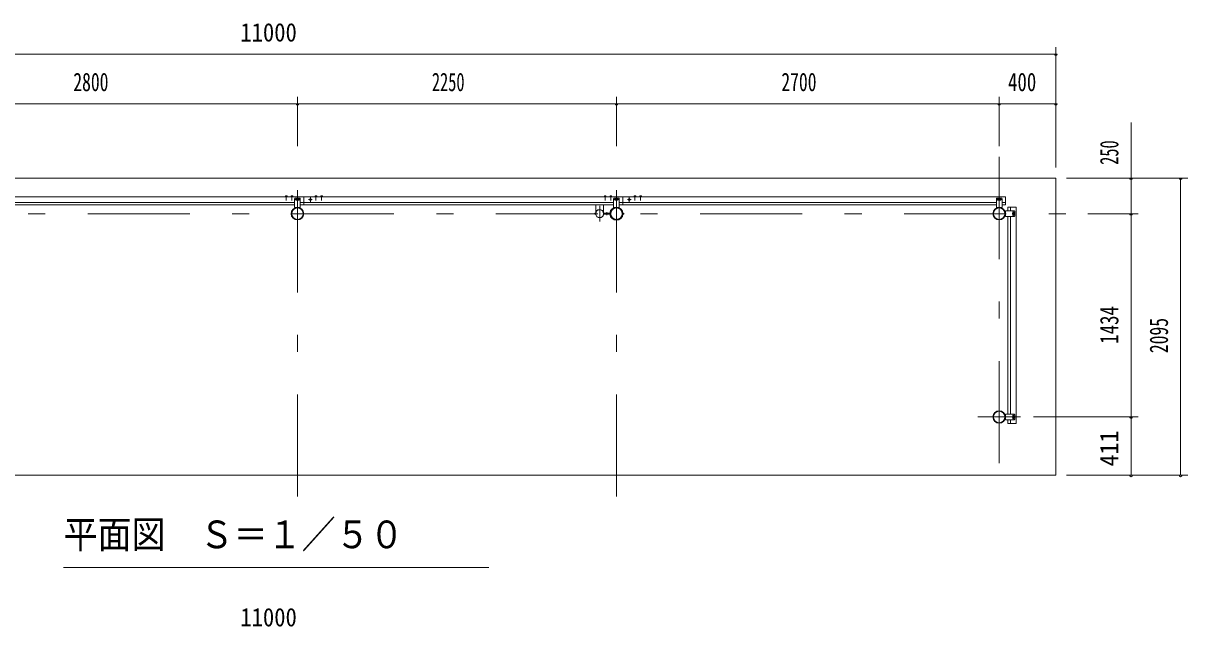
# Model space of a CAD drawing. Units: millimetres, scale not verified, with parts at other scales. Extents: x -27012 to 27023, y -10500 to 10500.
# Drawn here: x 2467 to 10681, y -4498 to -243 of the extents above; entities that cross this region are included whole.
import ezdxf
from ezdxf.enums import TextEntityAlignment as Align

# ---------------------------------------------------------------- set-up
doc = ezdxf.new("R2010")
doc.units = ezdxf.units.MM
doc.header["$LTSCALE"] = 60
doc.linetypes.add('USER3', pattern=[24, 12, -5, 2, -5])
for name, color, linetype, lineweight in [('0-2_1-05BOLD', 7, 'Continuous', 18), ('0-3_1-25CENTER', 3, 'USER3', 18), ('0-5_1-55DIM', 3, 'Continuous', 18)]:
    doc.layers.add(name, color=color, linetype=linetype, lineweight=lineweight)
doc.styles.add('ＭＳ ゴシック', font='')
doc.styles.get('ＭＳ ゴシック').set_extended_font_data('MS Gothic')

msp = doc.modelspace()

# ---------------------------------------------------------------- linework, layer by layer
at = {"layer": '0-2_1-05BOLD'}
for p, q in [((9395.94, -1465.78), (1646.94, -1465.78)), ((4316.55, -1460.18), (4315.67, -1460.68)), ((4315.67, -1460.68), (4315.67, -1464.18)), ((4326.35, -1460.18), (4316.55, -1460.18)), ((4318.56, -1460.68), (4318.56, -1464.18)), ((4324.33, -1460.68), (4324.33, -1464.18)), ((4327.7, -1464.18), (4327.7, -1465.78)), ((4356.55, -1460.18), (4355.67, -1460.68)), ((4355.67, -1460.68), (4355.67, -1464.18)), ((4366.35, -1460.18), (4356.55, -1460.18)), ((4358.56, -1460.68), (4358.56, -1464.18)), ((4364.33, -1460.68), (4364.33, -1464.18)), ((4367.7, -1464.18), (4367.7, -1465.78)), ((4385.95, -1475.28), (4415.95, -1475.28)), ((4445.95, -1523.38), (4445.95, -1465.78)), ((4445.95, -1467.38), (4446.95, -1467.38)), ((4446.95, -1523.38), (4446.95, -1465.78)), ((4526.55, -1460.18), (4525.67, -1460.68)), ((4525.67, -1460.68), (4525.67, -1464.18)), ((4536.35, -1460.18), (4526.55, -1460.18)), ((4528.56, -1460.68), (4528.56, -1464.18)), ((4534.33, -1460.68), (4534.33, -1464.18)), ((4537.7, -1464.18), (4537.7, -1465.78)), ((4566.55, -1460.18), (4565.67, -1460.68)), ((4565.67, -1460.68), (4565.67, -1464.18)), ((4576.35, -1460.18), (4566.55, -1460.18)), ((4568.56, -1460.68), (4568.56, -1464.18)), ((4574.33, -1460.68), (4574.33, -1464.18)), ((4577.7, -1464.18), (4577.7, -1465.78)), ((6565.2, -1464.18), (6565.2, -1465.78)), ((6577.7, -1464.18), (6565.2, -1464.18)), ((6568.56, -1460.68), (6568.56, -1464.18)), ((6574.33, -1460.68), (6574.33, -1464.18)), ((6576.35, -1460.18), (6577.22, -1460.68)), ((6577.22, -1460.68), (6577.22, -1464.18)), ((6577.7, -1464.18), (6577.7, -1465.78)), ((6617.7, -1464.18), (6605.2, -1464.18)), ((6605.2, -1464.18), (6605.2, -1465.78)), ((6608.56, -1460.68), (6608.56, -1464.18)), ((6614.33, -1460.68), (6614.33, -1464.18)), ((6616.35, -1460.18), (6617.22, -1460.68)), ((6617.22, -1460.68), (6617.22, -1464.18)), ((6617.7, -1464.18), (6617.7, -1465.78)), ((6635.95, -1475.28), (6665.95, -1475.28)), ((6695.95, -1523.38), (6695.95, -1465.78)), ((6695.95, -1467.38), (6696.95, -1467.38)), ((6696.95, -1523.38), (6696.95, -1465.78)), ((6776.55, -1460.18), (6775.67, -1460.68)), ((6775.67, -1460.68), (6775.67, -1464.18)), ((6786.35, -1460.18), (6776.55, -1460.18)), ((6778.56, -1460.68), (6778.56, -1464.18)), ((6784.33, -1460.68), (6784.33, -1464.18)), ((6787.7, -1464.18), (6787.7, -1465.78)), ((6816.55, -1460.18), (6815.67, -1460.68)), ((6815.67, -1460.68), (6815.67, -1464.18)), ((6826.35, -1460.18), (6816.55, -1460.18)), ((6818.56, -1460.68), (6818.56, -1464.18)), ((6824.33, -1460.68), (6824.33, -1464.18)), ((6827.7, -1464.18), (6827.7, -1465.78)), ((9335.94, -1475.28), (9365.94, -1475.28)), ((9395.94, -1523.38), (9395.94, -1465.78)), ((1646.94, -1505.78), (4380.95, -1505.78)), ((4380.95, -1480.28), (4380.95, -1540.78)), ((4380.95, -1540.78), (4420.95, -1540.78)), ((4392.45, -1481.78), (4396.14, -1481.78)), ((4396.14, -1489.78), (4392.45, -1489.78)), ((4400.95, -1480), (4395.95, -1482.89)), ((4405.95, -1482.89), (4400.95, -1480)), ((4405.75, -1481.78), (4409.45, -1481.78)), ((4409.45, -1489.78), (4405.75, -1489.78)), ((4405.95, -1488.67), (4405.95, -1482.89)), ((4420.95, -1480.28), (4420.95, -1540.78)), ((4420.95, -1505.78), (6630.95, -1505.78)), ((6630.95, -1523.38), (4420.95, -1523.38)), ((4446.95, -1502.38), (4445.95, -1502.38)), ((4486.95, -1482.89), (4491.95, -1480)), ((4486.95, -1488.67), (4486.95, -1482.89)), ((4491.95, -1480), (4496.95, -1482.89)), ((6505.45, -1575.81), (6505.45, -1523.38)), ((6560.45, -1575.81), (6560.45, -1523.38)), ((6630.95, -1480.28), (6630.95, -1540.78)), ((6670.95, -1540.78), (6630.95, -1540.78)), ((6642.45, -1481.78), (6646.14, -1481.78)), ((6646.14, -1489.78), (6642.45, -1489.78)), ((6645.95, -1488.67), (6645.95, -1482.89)), ((6650.95, -1491.55), (6645.95, -1488.67)), ((6655.95, -1488.67), (6650.95, -1491.55)), ((6655.75, -1481.78), (6659.45, -1481.78)), ((6659.45, -1489.78), (6655.75, -1489.78)), ((6670.95, -1480.28), (6670.95, -1540.78)), ((6670.95, -1505.78), (9330.94, -1505.78)), ((9330.94, -1523.38), (6670.95, -1523.38)), ((6696.95, -1502.38), (6695.95, -1502.38)), ((6736.95, -1482.89), (6741.95, -1480)), ((6736.95, -1488.67), (6736.95, -1482.89)), ((6741.95, -1480), (6746.95, -1482.89)), ((9330.94, -1480.28), (9330.94, -1540.78)), ((9330.94, -1540.78), (9370.95, -1540.78)), ((9342.44, -1481.78), (9346.14, -1481.78)), ((9346.14, -1489.78), (9342.44, -1489.78)), ((9345.94, -1488.67), (9345.94, -1482.89)), ((9350.94, -1491.55), (9345.94, -1488.67)), ((9355.94, -1488.67), (9350.94, -1491.55)), ((9355.75, -1481.78), (9359.44, -1481.78)), ((9359.44, -1489.78), (9355.75, -1489.78)), ((9370.95, -1480.28), (9370.95, -1540.78)), ((9370.95, -1505.78), (9395.94, -1505.78)), ((9395.94, -1523.38), (9370.95, -1523.38)), ((9412.89, -1540.33), (9412.89, -1565.33)), ((9430.5, -1565.33), (9430.5, -1540.33)), ((6560.29, -1582.33), (6606.5, -1582.33)), ((6560.29, -1588.32), (6606.5, -1588.32)), ((6561.68, -1580.72), (6605.03, -1580.72)), ((6561.68, -1589.93), (6605.03, -1589.93)), ((9395.5, -1605.33), (9395.5, -1565.33)), ((9455.99, -1565.33), (9395.5, -1565.33)), ((9455.99, -1605.33), (9395.5, -1605.33)), ((9412.89, -1605.33), (9412.89, -2999.33)), ((9430.5, -2999.33), (9430.5, -1605.33)), ((9447.61, -1580.33), (9444.72, -1585.33)), ((9444.72, -1585.33), (9447.61, -1590.33)), ((9446.5, -1576.83), (9446.5, -1580.53)), ((9446.5, -1590.13), (9446.5, -1593.83)), ((9447.61, -1590.33), (9453.38, -1590.33)), ((9454.49, -1580.53), (9454.49, -1576.83)), ((9454.49, -1593.83), (9454.49, -1590.13)), ((9461, -1600.33), (9461, -1570.33)), ((9444.72, -3019.33), (9447.61, -3014.33)), ((9447.61, -3024.33), (9444.72, -3019.33)), ((9446.5, -3014.53), (9446.5, -3010.83)), ((9446.5, -3027.83), (9446.5, -3024.13)), ((9447.61, -3014.33), (9453.38, -3014.33)), ((9454.49, -3010.83), (9454.49, -3014.53)), ((9454.49, -3024.13), (9454.49, -3027.83)), ((9461, -3004.33), (9461, -3034.33)), ((9455.99, -3039.33), (9395.5, -3039.33)), ((9412.89, -3064.33), (9412.89, -3039.33)), ((9412.89, -3064.33), (9470.49, -3064.33)), ((9430.5, -3039.33), (9430.5, -3064.33))]:
    msp.add_line(p, q, dxfattribs=at)
msp.add_lwpolyline([(-1249.05, -3430.33), (-1249.05, -1335.33), (9750.94, -1335.33), (9750.94, -3430.33)], close=True, dxfattribs=at)
for points in [[(4380.95, -1523.38), (1646.94, -1523.38), (1646.94, -1465.78)], [(4327.7, -1464.18), (4315.2, -1464.18), (4315.2, -1465.78)], [(4326.35, -1460.18), (4327.22, -1460.68), (4327.22, -1464.18)], [(4367.7, -1464.18), (4355.2, -1464.18), (4355.2, -1465.78)], [(4366.35, -1460.18), (4367.22, -1460.68), (4367.22, -1464.18)], [(4537.7, -1464.18), (4525.2, -1464.18), (4525.2, -1465.78)], [(4536.35, -1460.18), (4537.22, -1460.68), (4537.22, -1464.18)], [(4577.7, -1464.18), (4565.2, -1464.18), (4565.2, -1465.78)], [(4576.35, -1460.18), (4577.22, -1460.68), (4577.22, -1464.18)], [(6576.35, -1460.18), (6566.55, -1460.18), (6565.67, -1460.68), (6565.67, -1464.18)], [(6616.35, -1460.18), (6606.55, -1460.18), (6605.67, -1460.68), (6605.67, -1464.18)], [(6787.7, -1464.18), (6775.2, -1464.18), (6775.2, -1465.78)], [(6786.35, -1460.18), (6787.22, -1460.68), (6787.22, -1464.18)], [(6827.7, -1464.18), (6815.2, -1464.18), (6815.2, -1465.78)], [(6826.35, -1460.18), (6827.22, -1460.68), (6827.22, -1464.18)], [(4405.95, -1488.67), (4400.95, -1491.55), (4395.95, -1488.67), (4395.95, -1482.89)], [(4486.95, -1488.67), (4491.95, -1491.55), (4496.95, -1488.67), (4496.95, -1482.89)], [(6655.95, -1488.67), (6655.95, -1482.89), (6650.95, -1480), (6645.95, -1482.89)], [(6736.95, -1488.67), (6741.95, -1491.55), (6746.95, -1488.67), (6746.95, -1482.89)], [(9355.94, -1488.67), (9355.94, -1482.89), (9350.94, -1480), (9345.94, -1482.89)], [(9412.89, -1540.33), (9470.49, -1540.33), (9470.49, -3064.33)], [(9447.61, -1580.33), (9453.38, -1580.33), (9456.27, -1585.33), (9453.38, -1590.33)], [(9455.99, -2999.33), (9395.5, -2999.33), (9395.5, -3039.33)], [(9447.61, -3024.33), (9453.38, -3024.33), (9456.27, -3019.33), (9453.38, -3014.33)]]:
    msp.add_lwpolyline(points, dxfattribs=at)
for centre, radius in [((4400.95, -1585.33), 44.55), ((4400.95, -1585.33), 40.35), ((4400.95, -1485.78), 6.25), ((4400.95, -1485.78), 4.9), ((4491.95, -1485.78), 6.25), ((4491.95, -1485.78), 4.9), ((6532.95, -1585.33), 27.5), ((6650.95, -1585.33), 44.55), ((6650.95, -1585.33), 40.35), ((6650.95, -1485.78), 6.25), ((6650.95, -1485.78), 4.9), ((6741.95, -1485.78), 6.25), ((6741.95, -1485.78), 4.9), ((9350.95, -1585.33), 44.55), ((9350.95, -1585.33), 40.35), ((9350.94, -1485.78), 6.25), ((9350.94, -1485.78), 4.9), ((6501.6, -1585.33), 2.25), ((6699.35, -1585.33), 2.25), ((9450.5, -1585.33), 6.25), ((9450.5, -1585.33), 4.9), ((9350.94, -3019.33), 44.55), ((9350.94, -3019.33), 40.35), ((9450.5, -3019.33), 6.25), ((9450.5, -3019.33), 4.9)]:
    msp.add_circle(centre, radius, dxfattribs=at)
for centre, radius, start, end in [((4317.12, -1462.49), 2.32, 51.45377, 90), ((4321.45, -1468.69), 8.51, 70.16867, 109.82912), ((4325.78, -1462.5), 2.32, 90, 128.53143), ((4357.12, -1462.49), 2.32, 51.45377, 90), ((4361.45, -1468.69), 8.51, 70.16867, 109.82912), ((4365.78, -1462.5), 2.32, 90, 128.53143), ((4385.95, -1480.28), 5, 90, 180), ((4415.95, -1480.28), 5, 0, 90), ((4527.12, -1462.49), 2.32, 51.45377, 90), ((4531.45, -1468.69), 8.51, 70.16867, 109.82912), ((4535.78, -1462.5), 2.32, 90, 128.53143), ((4567.12, -1462.49), 2.32, 51.45377, 90), ((4571.45, -1468.69), 8.51, 70.16867, 109.82912), ((4575.78, -1462.5), 2.32, 90, 128.53143), ((6567.12, -1462.49), 2.32, 51.45377, 90), ((6571.45, -1468.69), 8.51, 70.16867, 109.82912), ((6575.78, -1462.5), 2.32, 90, 128.53143), ((6607.12, -1462.49), 2.32, 51.45377, 90), ((6611.45, -1468.69), 8.51, 70.16867, 109.82912), ((6615.78, -1462.5), 2.32, 90, 128.53143), ((6635.95, -1480.28), 5, 90, 180), ((6665.95, -1480.28), 5, 0, 90), ((6777.12, -1462.49), 2.32, 51.45377, 90), ((6781.45, -1468.69), 8.51, 70.16867, 109.82912), ((6785.78, -1462.5), 2.32, 90, 128.53143), ((6817.12, -1462.49), 2.32, 51.45377, 90), ((6821.45, -1468.69), 8.51, 70.16867, 109.82912), ((6825.78, -1462.5), 2.32, 90, 128.53143), ((9335.94, -1480.28), 5, 90, 180), ((9365.94, -1480.28), 5, 0, 90), ((4392.45, -1485.78), 4, 90, 270), ((4409.45, -1485.78), 4, 270, 90), ((6532.95, -1585.33), 29.1, 9.09488, 180), ((6532.95, -1602.73), 44.9, 109.58864, 127.76454), ((6532.95, -1602.73), 44.9, 52.23546, 70.41136), ((6650.95, -1585.33), 46.15, 359.99892, 174.27287), ((6642.45, -1485.78), 4, 90, 270), ((6659.45, -1485.78), 4, 270, 90), ((9342.44, -1485.78), 4, 90, 270), ((9359.44, -1485.78), 4, 270, 90), ((6501.6, -1585.33), 3.85, 51.34222, 0), ((6532.95, -1585.33), 29.1, 185.93016, 350.90979), ((6650.95, -1585.33), 46.15, 185.71837, 356.21085), ((6699.35, -1585.33), 3.85, 180, 127.90752), ((9450.5, -1576.83), 4, 0, 180), ((9450.5, -1593.83), 4, 180, 0), ((9455.99, -1570.33), 5, 0, 90), ((9455.99, -1600.33), 5, 270, 0), ((9450.5, -3010.83), 4, 0, 180), ((9450.5, -3027.83), 4, 180, 0), ((9455.99, -3004.33), 5, 0, 90), ((9455.99, -3034.33), 5, 270, 0)]:
    msp.add_arc(centre, radius, start, end, dxfattribs=at)
at = {"layer": '0-3_1-25CENTER'}
for p, q in [((4400.95, -3580.33), (4400.95, -1185.33)), ((6650.95, -3580.33), (6650.95, -1185.33)), ((9350.94, -1185.33), (9350.94, -3580.33)), ((4321.45, -1457.76), (4321.45, -1492.64)), ((4361.45, -1457.76), (4361.45, -1492.64)), ((4491.95, -1505.78), (4491.95, -1465.78)), ((4531.45, -1457.76), (4531.45, -1492.64)), ((4571.45, -1457.76), (4571.45, -1492.64)), ((6571.45, -1457.76), (6571.45, -1492.64)), ((6611.45, -1457.76), (6611.45, -1492.64)), ((6741.95, -1505.78), (6741.95, -1465.78)), ((6781.45, -1457.76), (6781.45, -1492.64)), ((6821.45, -1457.76), (6821.45, -1492.64)), ((4418.45, -1485.78), (4383.45, -1485.78)), ((4479.45, -1485.78), (4504.45, -1485.78)), ((6532.95, -1530.33), (6532.95, -1640.33)), ((6668.45, -1485.78), (6633.45, -1485.78)), ((6729.45, -1485.78), (6754.45, -1485.78)), ((9368.44, -1485.78), (9333.44, -1485.78)), ((-1399.05, -1585.33), (9900.94, -1585.33)), ((6583.42, -1596.09), (6583.42, -1574.56)), ((9450.5, -1567.83), (9450.5, -1602.83)), ((9200.94, -3019.33), (9500.94, -3019.33)), ((9450.5, -3036.83), (9450.5, -3001.83))]:
    msp.add_line(p, q, dxfattribs=at)
at = {"layer": '0-5_1-55DIM'}
for p, q in [((9750.94, -1260.33), (9750.94, -410.33)), ((-1249.05, -460.33), (9750.94, -460.33)), ((9760.94, -460.33), (9740.94, -460.33)), ((-1249.05, -810.33), (9750.94, -810.33)), ((4410.95, -810.33), (4390.95, -810.33)), ((4400.95, -1110.33), (4400.95, -760.33)), ((6660.95, -810.33), (6640.95, -810.33)), ((6650.95, -1110.33), (6650.95, -760.33)), ((9360.95, -810.33), (9340.95, -810.33)), ((9350.94, -1110.33), (9350.94, -760.33)), ((9760.94, -810.33), (9740.94, -810.33)), ((10280.94, -3430.33), (10280.94, -942.83)), ((9825.94, -1335.33), (10680.95, -1335.33)), ((10290.94, -1335.33), (10270.94, -1335.33)), ((10640.95, -1335.33), (10620.95, -1335.33)), ((10630.94, -1335.33), (10630.94, -3430.33)), ((9975.95, -1585.33), (10330.94, -1585.33)), ((10290.94, -1585.33), (10270.94, -1585.33)), ((9593.17, -3019.33), (10330.94, -3019.33)), ((10290.94, -3019.33), (10270.94, -3019.33)), ((9825.94, -3430.33), (10680.95, -3430.33)), ((10290.94, -3430.33), (10270.94, -3430.33)), ((10640.95, -3430.33), (10620.95, -3430.33)), ((2750.95, -4080.33), (5750.95, -4080.33))]:
    msp.add_line(p, q, dxfattribs=at)
for centre in [(9750.94, -460.33), (4400.95, -810.33), (6650.95, -810.33), (9350.95, -810.33), (9750.94, -810.33), (10280.94, -1335.33), (10630.95, -1335.33), (10280.94, -1585.33), (10280.94, -3019.33), (10280.94, -3430.33), (10630.95, -3430.33)]:
    msp.add_arc(centre, 10, 180, 0, dxfattribs=at)

# ---------------------------------------------------------------- texts
at = {"layer": '0-5_1-55DIM', "color": 7, "style": 'ＭＳ ゴシック'}
for s, height, width, p in [('11000', 130.2, 0.9, (3997.9, -410.33)), ('2800', 130.2, 0.7, (2819.68, -760.33)), ('2250', 130.2, 0.65, (5349.27, -760.33)), ('2700', 130.2, 0.7, (7814.35, -760.33)), ('400', 130.2, 0.75, (9413.32, -760.33)), ('平面図\u3000Ｓ＝１／５０', 195.4, 0.9, (2750.95, -4003.68)), ('11000', 130.2, 0.9, (3997.9, -4535.33))]:
    msp.add_text(s, height=height, dxfattribs=dict(at, width=width)).set_placement(p, align=Align.BOTTOM_LEFT)
for s, width, p in [('250', 0.65, (10230.94, -1240.91)), ('1434', 0.75, (10230.94, -2502.85)), ('2095', 0.7, (10580.94, -2568.84)), ('411', 0.95, (10230.94, -3368.05))]:
    msp.add_text(s, height=130.2, rotation=90, dxfattribs=dict(at, width=width)).set_placement(p, align=Align.BOTTOM_LEFT)

doc.saveas('drawing.dxf')
